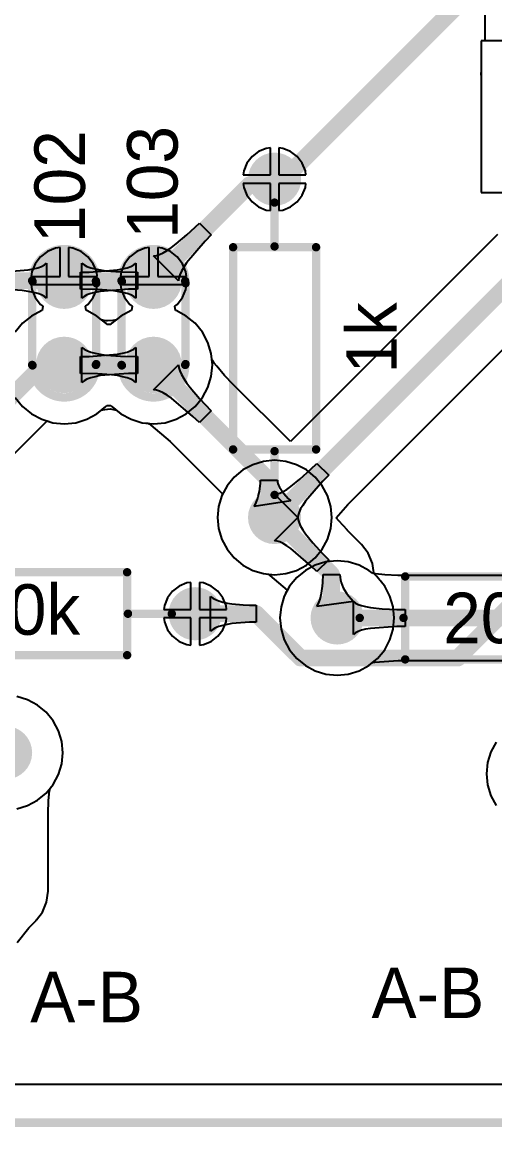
# Model space of a CAD drawing. Header units: millimetres. Extents: x 0 to 190, y 0 to 100.
# Drawn here: x 23.12 to 37.37, y -0.1 to 33.2 of the extents above; entities that cross this region are included whole.
import ezdxf

# ---------------------------------------------------------------- set-up
doc = ezdxf.new("R2010")
doc.units = ezdxf.units.MM
for name, color, linetype in [('BottomLayer', 5, 'Continuous'), ('BottomSolder', 6, 'Continuous'), ('KeepOutLayer', 6, 'Continuous'), ('MultiLayer', 9, 'Continuous'), ('PadHoleLayer', 156, 'Continuous'), ('TopLayer', 1, 'Continuous'), ('TopOverlay', 2, 'Continuous'), ('TopSolder', 216, 'Continuous')]:
    doc.layers.add(name, color=color, linetype=linetype)

msp = doc.modelspace()

# ---------------------------------------------------------------- hatches: boundary and pattern name
at = {"layer": 'BottomLayer'}
h = msp.add_hatch(color=5, dxfattribs=at)
edge = h.paths.add_edge_path()
edge.add_arc((30.734, 28.468), 0.7, 0, 360)
h = msp.add_hatch(color=5, dxfattribs=at)
edge = h.paths.add_edge_path()
edge.add_arc((24.394, 25.408), 0.75, 0, 360)
h = msp.add_hatch(color=5, dxfattribs=at)
edge = h.paths.add_edge_path()
edge.add_arc((27.086, 25.408), 0.75, 0, 360)
h = msp.add_hatch(color=5, dxfattribs=at)
edge = h.paths.add_edge_path()
edge.add_arc((24.394, 22.868), 0.75, 0, 360)
h = msp.add_hatch(color=5, dxfattribs=at)
edge = h.paths.add_edge_path()
edge.add_arc((27.086, 22.868), 0.75, 0, 360)
h = msp.add_hatch(color=5, dxfattribs=at)
edge = h.paths.add_edge_path()
edge.add_arc((30.734, 18.268), 0.7, 0, 360)
h = msp.add_hatch(color=5, dxfattribs=at)
edge = h.paths.add_edge_path()
edge.add_arc((28.341, 15.367), 0.7, 0, 360)
h = msp.add_hatch(color=5, dxfattribs=at)
edge = h.paths.add_edge_path()
edge.add_arc((32.619, 15.24), 0.7, 0, 360)
h = msp.add_hatch(color=5, dxfattribs=at)
edge = h.paths.add_edge_path()
edge.add_arc((22.626, 11.176), 0.7, 0, 360)
at = {"layer": 'BottomSolder'}
h = msp.add_hatch(color=6, dxfattribs=at)
edge = h.paths.add_edge_path()
edge.add_arc((30.734, 28.468), 0.802, 0, 360)
h = msp.add_hatch(color=6, dxfattribs=at)
edge = h.paths.add_edge_path()
edge.add_arc((24.394, 25.408), 0.852, 0, 360)
h = msp.add_hatch(color=6, dxfattribs=at)
edge = h.paths.add_edge_path()
edge.add_arc((27.086, 25.408), 0.852, 0, 360)
h = msp.add_hatch(color=6, dxfattribs=at)
edge = h.paths.add_edge_path()
edge.add_arc((24.394, 22.868), 0.852, 0, 360)
h = msp.add_hatch(color=6, dxfattribs=at)
edge = h.paths.add_edge_path()
edge.add_arc((27.086, 22.868), 0.852, 0, 360)
h = msp.add_hatch(color=6, dxfattribs=at)
edge = h.paths.add_edge_path()
edge.add_arc((30.734, 18.268), 0.802, 0, 360)
h = msp.add_hatch(color=6, dxfattribs=at)
edge = h.paths.add_edge_path()
edge.add_arc((28.341, 15.367), 0.802, 0, 360)
h = msp.add_hatch(color=6, dxfattribs=at)
edge = h.paths.add_edge_path()
edge.add_arc((32.619, 15.24), 0.802, 0, 360)
h = msp.add_hatch(color=6, dxfattribs=at)
edge = h.paths.add_edge_path()
edge.add_arc((22.626, 11.176), 0.802, 0, 360)
at = {"layer": 'MultiLayer'}
h = msp.add_hatch(color=9, dxfattribs=at)
edge = h.paths.add_edge_path()
edge.add_arc((30.734, 28.468), 0.7, 0, 360)
h = msp.add_hatch(color=9, dxfattribs=at)
edge = h.paths.add_edge_path()
edge.add_arc((24.394, 25.408), 0.75, 0, 360)
h = msp.add_hatch(color=9, dxfattribs=at)
edge = h.paths.add_edge_path()
edge.add_arc((27.086, 25.408), 0.75, 0, 360)
h = msp.add_hatch(color=9, dxfattribs=at)
edge = h.paths.add_edge_path()
edge.add_arc((24.394, 22.868), 0.75, 0, 360)
h = msp.add_hatch(color=9, dxfattribs=at)
edge = h.paths.add_edge_path()
edge.add_arc((27.086, 22.868), 0.75, 0, 360)
h = msp.add_hatch(color=9, dxfattribs=at)
edge = h.paths.add_edge_path()
edge.add_arc((30.734, 18.268), 0.7, 0, 360)
h = msp.add_hatch(color=9, dxfattribs=at)
edge = h.paths.add_edge_path()
edge.add_arc((28.341, 15.367), 0.7, 0, 360)
h = msp.add_hatch(color=9, dxfattribs=at)
edge = h.paths.add_edge_path()
edge.add_arc((32.619, 15.24), 0.7, 0, 360)
h = msp.add_hatch(color=9, dxfattribs=at)
edge = h.paths.add_edge_path()
edge.add_arc((22.626, 11.176), 0.7, 0, 360)
at = {"layer": 'PadHoleLayer'}
h = msp.add_hatch(color=156, dxfattribs=at)
edge = h.paths.add_edge_path()
edge.add_arc((30.734, 28.468), 0.3, 0, 360)
h = msp.add_hatch(color=156, dxfattribs=at)
edge = h.paths.add_edge_path()
edge.add_arc((24.394, 25.408), 0.35, 0, 360)
h = msp.add_hatch(color=156, dxfattribs=at)
edge = h.paths.add_edge_path()
edge.add_arc((27.086, 25.408), 0.35, 0, 360)
h = msp.add_hatch(color=156, dxfattribs=at)
edge = h.paths.add_edge_path()
edge.add_arc((24.394, 22.868), 0.35, 0, 360)
h = msp.add_hatch(color=156, dxfattribs=at)
edge = h.paths.add_edge_path()
edge.add_arc((27.086, 22.868), 0.35, 0, 360)
h = msp.add_hatch(color=156, dxfattribs=at)
edge = h.paths.add_edge_path()
edge.add_arc((30.734, 18.268), 0.3, 0, 360)
h = msp.add_hatch(color=156, dxfattribs=at)
edge = h.paths.add_edge_path()
edge.add_arc((28.341, 15.367), 0.3, 0, 360)
h = msp.add_hatch(color=156, dxfattribs=at)
edge = h.paths.add_edge_path()
edge.add_arc((32.619, 15.24), 0.3, 0, 360)
at = {"layer": 'TopLayer'}
h = msp.add_hatch(color=1, dxfattribs=at)
edge = h.paths.add_edge_path()
edge.add_arc((30.734, 28.468), 0.7, 0, 360)
h = msp.add_hatch(color=1, dxfattribs=at)
edge = h.paths.add_edge_path()
edge.add_arc((24.394, 25.408), 0.75, 0, 360)
h = msp.add_hatch(color=1, dxfattribs=at)
edge = h.paths.add_edge_path()
edge.add_arc((27.086, 25.408), 0.75, 0, 360)
h = msp.add_hatch(color=1, dxfattribs=at)
edge = h.paths.add_edge_path()
edge.add_arc((24.394, 22.868), 0.75, 0, 360)
h = msp.add_hatch(color=1, dxfattribs=at)
edge = h.paths.add_edge_path()
edge.add_arc((27.086, 22.868), 0.75, 0, 360)
h = msp.add_hatch(color=1, dxfattribs=at)
edge = h.paths.add_edge_path()
edge.add_arc((30.734, 18.268), 0.7, 0, 360)
h = msp.add_hatch(color=1, dxfattribs=at)
edge = h.paths.add_edge_path()
edge.add_arc((28.341, 15.367), 0.7, 0, 360)
h = msp.add_hatch(color=1, dxfattribs=at)
edge = h.paths.add_edge_path()
edge.add_arc((32.619, 15.24), 0.7, 0, 360)
h = msp.add_hatch(color=1, dxfattribs=at)
edge = h.paths.add_edge_path()
edge.add_arc((22.626, 11.176), 0.7, 0, 360)
at = {"layer": 'TopSolder'}
h = msp.add_hatch(color=216, dxfattribs=at)
edge = h.paths.add_edge_path()
edge.add_arc((30.734, 28.468), 0.802, 0, 360)
h = msp.add_hatch(color=216, dxfattribs=at)
edge = h.paths.add_edge_path()
edge.add_arc((24.394, 25.408), 0.852, 0, 360)
h = msp.add_hatch(color=216, dxfattribs=at)
edge = h.paths.add_edge_path()
edge.add_arc((27.086, 25.408), 0.852, 0, 360)
h = msp.add_hatch(color=216, dxfattribs=at)
edge = h.paths.add_edge_path()
edge.add_arc((24.394, 22.868), 0.852, 0, 360)
h = msp.add_hatch(color=216, dxfattribs=at)
edge = h.paths.add_edge_path()
edge.add_arc((27.086, 22.868), 0.852, 0, 360)
h = msp.add_hatch(color=216, dxfattribs=at)
edge = h.paths.add_edge_path()
edge.add_arc((30.734, 18.268), 0.802, 0, 360)
h = msp.add_hatch(color=216, dxfattribs=at)
edge = h.paths.add_edge_path()
edge.add_arc((28.341, 15.367), 0.802, 0, 360)
h = msp.add_hatch(color=216, dxfattribs=at)
edge = h.paths.add_edge_path()
edge.add_arc((32.619, 15.24), 0.802, 0, 360)
h = msp.add_hatch(color=216, dxfattribs=at)
edge = h.paths.add_edge_path()
edge.add_arc((22.626, 11.176), 0.802, 0, 360)

# ---------------------------------------------------------------- linework, layer by layer
at = {"layer": 'BottomLayer'}
for p, q in [((40.513, 32.639), (36.957, 32.639)), ((36.957, 32.639), (36.957, 28.067)), ((30.485, 29.397), (30.253, 29.301)), ((30.607, 29.414), (30.485, 29.397)), ((30.607, 28.595), (30.607, 29.414)), ((30.983, 29.397), (30.861, 29.414)), ((30.861, 29.414), (30.861, 28.595)), ((31.215, 29.301), (30.983, 29.397)), ((30.054, 29.148), (29.901, 28.949)), ((30.253, 29.301), (30.054, 29.148)), ((31.414, 29.148), (31.215, 29.301)), ((31.567, 28.949), (31.414, 29.148)), ((29.805, 28.717), (29.788, 28.595)), ((29.901, 28.949), (29.805, 28.717)), ((31.663, 28.717), (31.567, 28.949)), ((31.68, 28.595), (31.663, 28.717)), ((29.788, 28.595), (30.607, 28.595)), ((30.607, 28.341), (29.788, 28.341)), ((29.788, 28.341), (29.805, 28.219)), ((30.607, 27.522), (30.607, 28.341)), ((30.861, 28.595), (31.68, 28.595)), ((31.68, 28.341), (30.861, 28.341)), ((30.861, 28.341), (30.861, 27.522)), ((31.663, 28.219), (31.68, 28.341)), ((29.805, 28.219), (29.901, 27.987)), ((29.901, 27.987), (30.054, 27.788)), ((31.414, 27.788), (31.567, 27.987)), ((31.567, 27.987), (31.663, 28.219)), ((36.957, 28.067), (37.454, 28.067)), ((30.054, 27.788), (30.253, 27.635)), ((31.215, 27.635), (31.414, 27.788)), ((30.253, 27.635), (30.485, 27.539)), ((30.485, 27.539), (30.607, 27.522)), ((30.861, 27.522), (30.983, 27.539)), ((30.983, 27.539), (31.215, 27.635)), ((28.094, 26.791), (28.466, 27.147)), ((28.466, 27.147), (28.825, 26.788)), ((27.77, 26.514), (28.094, 26.791)), ((28.825, 26.788), (28.637, 26.596)), ((37.454, 26.8), (31.21, 20.555)), ((24.132, 26.386), (23.887, 26.285)), ((24.267, 26.404), (24.132, 26.386)), ((24.267, 25.535), (24.267, 26.404)), ((24.656, 26.386), (24.521, 26.404)), ((24.521, 26.404), (24.521, 25.535)), ((24.9, 26.285), (24.656, 26.386)), ((26.824, 26.386), (26.58, 26.285)), ((26.959, 26.404), (26.824, 26.386)), ((26.959, 25.535), (26.959, 26.404)), ((27.348, 26.386), (27.213, 26.404)), ((27.213, 26.404), (27.213, 25.535)), ((27.592, 26.285), (27.348, 26.386)), ((27.374, 26.247), (27.494, 26.316)), ((27.494, 26.316), (27.626, 26.405)), ((27.626, 26.405), (27.77, 26.514)), ((28.637, 26.596), (28.083, 25.948)), ((23.678, 26.124), (23.517, 25.914)), ((23.887, 26.285), (23.678, 26.124)), ((25.11, 26.124), (24.9, 26.285)), ((25.271, 25.914), (25.11, 26.124)), ((26.37, 26.124), (26.209, 25.914)), ((26.58, 26.285), (26.37, 26.124)), ((27.086, 26.158), (27.17, 26.168)), ((27.836, 25.407), (27.086, 26.158)), ((27.17, 26.168), (27.266, 26.197)), ((27.266, 26.197), (27.374, 26.247)), ((27.802, 26.124), (27.592, 26.285)), ((27.963, 25.914), (27.802, 26.124)), ((23.415, 25.67), (23.398, 25.535)), ((23.517, 25.914), (23.415, 25.67)), ((24.88, 25.662), (25.149, 25.665)), ((24.88, 25.154), (24.88, 25.662)), ((24.924, 24.877), (24.924, 25.938)), ((24.924, 25.938), (24.99, 25.886)), ((24.99, 25.886), (25.079, 25.839)), ((25.079, 25.839), (25.191, 25.797)), ((25.149, 25.665), (25.999, 25.731)), ((25.191, 25.797), (25.325, 25.761)), ((25.372, 25.67), (25.271, 25.914)), ((25.325, 25.761), (25.481, 25.731)), ((25.39, 25.535), (25.372, 25.67)), ((25.481, 25.731), (25.66, 25.706)), ((25.66, 25.706), (26.085, 25.673)), ((25.999, 25.731), (26.155, 25.761)), ((26.085, 25.673), (26.599, 25.662)), ((26.108, 25.67), (26.09, 25.535)), ((26.209, 25.914), (26.108, 25.67)), ((26.155, 25.761), (26.289, 25.797)), ((26.289, 25.797), (26.4, 25.839)), ((26.4, 25.839), (26.489, 25.886)), ((26.489, 25.886), (26.556, 25.938)), ((26.556, 25.938), (26.556, 24.877)), ((26.599, 25.662), (26.599, 25.154)), ((27.925, 25.696), (27.876, 25.588)), ((27.994, 25.816), (27.925, 25.696)), ((28.064, 25.67), (27.963, 25.914)), ((28.083, 25.948), (27.994, 25.816)), ((28.082, 25.535), (28.064, 25.67)), ((23.398, 25.535), (24.267, 25.535)), ((24.521, 25.535), (25.39, 25.535)), ((26.09, 25.535), (26.959, 25.535)), ((27.213, 25.535), (28.082, 25.535)), ((27.846, 25.492), (27.836, 25.407)), ((27.876, 25.588), (27.846, 25.492)), ((24.394, 25.281), (23.398, 25.281)), ((23.398, 25.281), (23.415, 25.146)), ((23.415, 25.146), (23.517, 24.901)), ((25.39, 25.281), (24.394, 25.281)), ((25.395, 25.143), (24.88, 25.154)), ((25.191, 25.018), (25.079, 24.977)), ((25.325, 25.054), (25.191, 25.018)), ((25.271, 24.901), (25.372, 25.146)), ((25.481, 25.085), (25.325, 25.054)), ((25.372, 25.146), (25.39, 25.281)), ((25.82, 25.11), (25.395, 25.143)), ((26.331, 25.151), (25.481, 25.085)), ((25.999, 25.085), (25.82, 25.11)), ((26.155, 25.054), (25.999, 25.085)), ((27.086, 25.281), (26.09, 25.281)), ((26.09, 25.281), (26.108, 25.146)), ((26.108, 25.146), (26.209, 24.901)), ((26.289, 25.018), (26.155, 25.054)), ((26.4, 24.977), (26.289, 25.018)), ((26.599, 25.154), (26.331, 25.151)), ((28.082, 25.281), (27.086, 25.281)), ((27.963, 24.901), (28.064, 25.146)), ((28.064, 25.146), (28.082, 25.281)), ((32.941, 18.663), (39.543, 25.266)), ((23.517, 24.901), (23.678, 24.692)), ((23.678, 24.692), (23.75, 24.636)), ((24.99, 24.93), (24.924, 24.877)), ((25.079, 24.977), (24.99, 24.93)), ((25.037, 24.636), (25.11, 24.692)), ((25.11, 24.692), (25.271, 24.901)), ((26.209, 24.901), (26.37, 24.692)), ((26.37, 24.692), (26.442, 24.636)), ((26.489, 24.93), (26.4, 24.977)), ((26.556, 24.877), (26.489, 24.93)), ((27.73, 24.636), (27.802, 24.692)), ((27.802, 24.692), (27.963, 24.901)), ((23.408, 24.343), (23.139, 24.123)), ((23.715, 24.507), (23.408, 24.343)), ((23.727, 24.511), (23.715, 24.507)), ((23.75, 24.636), (23.727, 24.511)), ((25.06, 24.511), (25.037, 24.636)), ((25.073, 24.507), (25.06, 24.511)), ((25.379, 24.343), (25.073, 24.507)), ((25.516, 24.231), (25.379, 24.343)), ((26.1, 24.343), (25.963, 24.231)), ((26.407, 24.507), (26.1, 24.343)), ((26.42, 24.511), (26.407, 24.507)), ((26.442, 24.636), (26.42, 24.511)), ((27.752, 24.511), (27.73, 24.636)), ((27.765, 24.507), (27.752, 24.511)), ((28.072, 24.343), (27.765, 24.507)), ((28.341, 24.123), (28.072, 24.343)), ((23.139, 24.123), (22.918, 23.854)), ((25.556, 24.22), (25.516, 24.231)), ((25.65, 24.202), (25.556, 24.22)), ((25.698, 24.195), (25.65, 24.202)), ((25.86, 24.208), (25.698, 24.195)), ((25.924, 24.22), (25.86, 24.208)), ((25.963, 24.231), (25.924, 24.22)), ((28.561, 23.854), (28.341, 24.123)), ((28.725, 23.547), (28.561, 23.854)), ((24.924, 22.337), (24.924, 23.398)), ((24.924, 23.398), (24.99, 23.346)), ((24.99, 23.346), (25.079, 23.299)), ((26.4, 23.299), (26.489, 23.346)), ((26.489, 23.346), (26.556, 23.398)), ((26.556, 23.398), (26.556, 22.337)), ((28.826, 23.214), (28.725, 23.547)), ((24.88, 23.122), (25.149, 23.125)), ((24.88, 22.614), (24.88, 23.122)), ((25.079, 23.299), (25.191, 23.257)), ((25.149, 23.125), (25.999, 23.191)), ((25.191, 23.257), (25.325, 23.221)), ((25.325, 23.221), (25.481, 23.191)), ((25.481, 23.191), (25.66, 23.166)), ((25.66, 23.166), (26.085, 23.133)), ((25.999, 23.191), (26.155, 23.221)), ((26.085, 23.133), (26.599, 23.122)), ((26.155, 23.221), (26.289, 23.257)), ((26.289, 23.257), (26.4, 23.299)), ((26.599, 23.122), (26.599, 22.614)), ((28.844, 23.038), (28.826, 23.214)), ((28.864, 23.002), (28.844, 23.038)), ((28.918, 22.923), (28.864, 23.002)), ((27.086, 22.118), (27.836, 22.868)), ((27.836, 22.868), (27.846, 22.784)), ((27.846, 22.784), (27.876, 22.688)), ((27.876, 22.688), (27.925, 22.58)), ((28.991, 22.826), (28.918, 22.923)), ((29.229, 22.547), (28.991, 22.826)), ((25.395, 22.603), (24.88, 22.614)), ((24.99, 22.39), (24.924, 22.337)), ((25.079, 22.437), (24.99, 22.39)), ((25.191, 22.478), (25.079, 22.437)), ((25.325, 22.514), (25.191, 22.478)), ((25.481, 22.545), (25.325, 22.514)), ((25.82, 22.57), (25.395, 22.603)), ((26.331, 22.611), (25.481, 22.545)), ((25.999, 22.545), (25.82, 22.57)), ((26.155, 22.514), (25.999, 22.545)), ((26.289, 22.478), (26.155, 22.514)), ((26.4, 22.437), (26.289, 22.478)), ((26.599, 22.614), (26.331, 22.611)), ((26.489, 22.39), (26.4, 22.437)), ((26.556, 22.337), (26.489, 22.39)), ((27.925, 22.58), (27.994, 22.459)), ((27.994, 22.459), (28.083, 22.327)), ((28.083, 22.327), (28.192, 22.183)), ((29.487, 22.278), (29.229, 22.547)), ((27.17, 22.108), (27.086, 22.118)), ((27.266, 22.078), (27.17, 22.108)), ((27.374, 22.029), (27.266, 22.078)), ((27.494, 21.959), (27.374, 22.029)), ((28.192, 22.183), (28.469, 21.859)), ((31.21, 20.555), (29.487, 22.278)), ((27.626, 21.87), (27.494, 21.959)), ((28.274, 21.316), (27.626, 21.87)), ((28.469, 21.859), (28.825, 21.488)), ((25.073, 21.228), (25.379, 21.392)), ((25.379, 21.392), (25.516, 21.505)), ((25.516, 21.505), (25.556, 21.515)), ((25.556, 21.515), (25.619, 21.528)), ((25.619, 21.528), (25.781, 21.54)), ((25.781, 21.54), (25.83, 21.533)), ((25.83, 21.533), (25.924, 21.515)), ((25.924, 21.515), (25.963, 21.505)), ((25.963, 21.505), (26.1, 21.392)), ((26.1, 21.392), (26.407, 21.228)), ((28.825, 21.488), (28.466, 21.129)), ((22.615, 19.914), (23.879, 21.178)), ((23.879, 21.178), (24.047, 21.127)), ((24.047, 21.127), (24.394, 21.093)), ((24.394, 21.093), (24.74, 21.127)), ((24.74, 21.127), (25.073, 21.228)), ((26.407, 21.228), (26.74, 21.127)), ((26.74, 21.127), (26.916, 21.11)), ((26.916, 21.11), (26.951, 21.09)), ((26.951, 21.09), (27.005, 21.053)), ((27.005, 21.053), (27.582, 20.56)), ((28.466, 21.129), (28.274, 21.316)), ((27.582, 20.56), (27.593, 20.549)), ((27.593, 20.549), (29.165, 18.977)), ((31.5, 19.424), (31.825, 19.722)), ((31.825, 19.722), (32.006, 19.899)), ((32.006, 19.899), (32.365, 19.54)), ((30.307, 19.304), (30.309, 19.39)), ((30.309, 19.39), (30.817, 19.39)), ((30.817, 19.39), (30.821, 19.344)), ((30.821, 19.344), (30.834, 19.294)), ((31.222, 19.201), (31.5, 19.424)), ((32.188, 19.359), (31.667, 18.756)), ((32.365, 19.54), (32.188, 19.359)), ((30.24, 18.897), (30.279, 19.056)), ((30.279, 19.056), (30.292, 19.137)), ((30.292, 19.137), (30.307, 19.304)), ((30.808, 18.977), (30.894, 19.005)), ((30.834, 19.294), (30.854, 19.241)), ((30.854, 19.241), (30.882, 19.184)), ((30.882, 19.184), (30.919, 19.123)), ((30.894, 19.005), (30.991, 19.052)), ((30.919, 19.123), (30.964, 19.059)), ((30.964, 19.059), (31.017, 18.991)), ((30.991, 19.052), (31.101, 19.117)), ((31.017, 18.991), (31.147, 18.846)), ((31.101, 19.117), (31.222, 19.201)), ((29.141, 18.928), (29.043, 18.604)), ((29.161, 18.966), (29.141, 18.928)), ((29.163, 18.972), (29.161, 18.966)), ((29.165, 18.977), (29.163, 18.972)), ((31.224, 18.768), (30.117, 18.599)), ((30.117, 18.599), (30.154, 18.671)), ((30.154, 18.671), (30.215, 18.821)), ((30.215, 18.821), (30.24, 18.897)), ((30.734, 18.968), (30.808, 18.977)), ((31.434, 18.268), (30.734, 18.968)), ((31.147, 18.846), (31.224, 18.768)), ((31.667, 18.756), (31.583, 18.635)), ((32.594, 18.262), (32.941, 18.663)), ((29.043, 18.604), (29.01, 18.268)), ((31.443, 18.342), (31.434, 18.268)), ((31.471, 18.428), (31.443, 18.342)), ((31.518, 18.525), (31.471, 18.428)), ((31.583, 18.635), (31.518, 18.525)), ((29.01, 18.268), (29.043, 17.932)), ((30.734, 17.568), (31.434, 18.268)), ((31.434, 18.268), (31.443, 18.194)), ((31.443, 18.194), (31.471, 18.108)), ((31.471, 18.108), (31.518, 18.011)), ((31.518, 18.011), (31.583, 17.901)), ((32.668, 18.169), (32.594, 18.262)), ((32.932, 17.882), (32.668, 18.169)), ((29.043, 17.932), (29.141, 17.608)), ((31.583, 17.901), (31.667, 17.78)), ((31.667, 17.78), (31.89, 17.502)), ((32.932, 17.881), (32.932, 17.882)), ((33.354, 17.459), (32.932, 17.881)), ((29.141, 17.608), (29.3, 17.31)), ((30.808, 17.559), (30.734, 17.568)), ((30.894, 17.531), (30.808, 17.559)), ((30.991, 17.484), (30.894, 17.531)), ((31.101, 17.419), (30.991, 17.484)), ((31.222, 17.335), (31.101, 17.419)), ((31.825, 16.814), (31.222, 17.335)), ((31.89, 17.502), (32.188, 17.177)), ((33.558, 17.194), (33.354, 17.459)), ((29.3, 17.31), (29.515, 17.049)), ((29.515, 17.049), (29.776, 16.834)), ((32.365, 16.996), (32.006, 16.637)), ((32.188, 17.177), (32.365, 16.996)), ((33.686, 16.885), (33.558, 17.194)), ((29.776, 16.834), (30.074, 16.675)), ((30.074, 16.675), (30.398, 16.577)), ((32.006, 16.637), (31.825, 16.814)), ((33.714, 16.671), (33.686, 16.885)), ((33.726, 16.606), (33.714, 16.671)), ((30.398, 16.577), (30.535, 16.563)), ((30.535, 16.563), (30.547, 16.556)), ((30.547, 16.556), (30.594, 16.524)), ((30.594, 16.524), (31.111, 16.077)), ((32.187, 16.308), (32.194, 16.554)), ((32.194, 16.554), (32.702, 16.554)), ((32.702, 16.554), (32.706, 16.473)), ((32.706, 16.473), (32.719, 16.392)), ((32.719, 16.392), (32.74, 16.311)), ((33.726, 16.602), (33.726, 16.606)), ((33.73, 16.594), (33.726, 16.602)), ((33.746, 16.57), (33.73, 16.594)), ((33.77, 16.537), (33.746, 16.57)), ((33.804, 16.498), (33.77, 16.537)), ((33.864, 16.433), (33.804, 16.498)), ((33.895, 16.391), (33.864, 16.433)), ((33.931, 16.354), (33.895, 16.391)), ((33.947, 16.327), (33.931, 16.354)), ((34.053, 16.198), (33.947, 16.327)), ((27.661, 16.047), (27.508, 15.848)), ((27.86, 16.2), (27.661, 16.047)), ((28.092, 16.296), (27.86, 16.2)), ((28.214, 16.313), (28.092, 16.296)), ((28.214, 15.494), (28.214, 16.313)), ((28.59, 16.296), (28.468, 16.313)), ((28.468, 16.313), (28.468, 15.494)), ((28.822, 16.2), (28.59, 16.296)), ((29.021, 16.047), (28.822, 16.2)), ((29.174, 15.848), (29.021, 16.047)), ((31.087, 16.019), (31.066, 15.982)), ((31.102, 16.059), (31.087, 16.019)), ((31.111, 16.077), (31.102, 16.059)), ((32.129, 15.896), (32.149, 15.989)), ((32.149, 15.989), (32.178, 16.195)), ((32.178, 16.195), (32.187, 16.308)), ((32.74, 16.311), (32.769, 16.229)), ((32.769, 16.229), (32.806, 16.147)), ((32.806, 16.147), (32.852, 16.065)), ((32.852, 16.065), (32.906, 15.982)), ((34.212, 15.9), (34.053, 16.198)), ((27.508, 15.848), (27.412, 15.616)), ((28.806, 14.843), (28.806, 15.891)), ((28.806, 15.891), (28.874, 15.839)), ((28.874, 15.839), (28.958, 15.794)), ((28.958, 15.794), (29.057, 15.753)), ((29.057, 15.753), (29.172, 15.718)), ((29.172, 15.718), (29.302, 15.688)), ((29.27, 15.616), (29.174, 15.848)), ((29.302, 15.688), (29.447, 15.664)), ((29.447, 15.664), (29.785, 15.632)), ((31.026, 15.9), (30.928, 15.576)), ((31.061, 15.966), (31.026, 15.9)), ((31.066, 15.982), (31.061, 15.966)), ((33.117, 15.732), (32.012, 15.588)), ((32.046, 15.655), (32.077, 15.729)), ((32.077, 15.729), (32.105, 15.809)), ((32.105, 15.809), (32.129, 15.896)), ((32.906, 15.982), (32.968, 15.899)), ((32.968, 15.899), (33.038, 15.816)), ((33.038, 15.816), (33.117, 15.732)), ((34.31, 15.576), (34.212, 15.9)), ((27.412, 15.616), (27.395, 15.494)), ((27.395, 15.494), (28.214, 15.494)), ((28.468, 15.494), (29.287, 15.494)), ((29.287, 15.494), (29.27, 15.616)), ((29.785, 15.632), (29.976, 15.624)), ((29.976, 15.624), (30.183, 15.621)), ((30.183, 15.621), (30.183, 15.113)), ((30.928, 15.576), (30.895, 15.24)), ((32.012, 15.588), (32.046, 15.655)), ((34.343, 15.24), (34.31, 15.576)), ((28.214, 15.24), (27.395, 15.24)), ((27.395, 15.24), (27.412, 15.118)), ((27.412, 15.118), (27.508, 14.886)), ((28.214, 14.421), (28.214, 15.24)), ((29.287, 15.24), (28.468, 15.24)), ((28.468, 15.24), (28.468, 14.421)), ((29.172, 15.016), (29.057, 14.981)), ((29.302, 15.046), (29.172, 15.016)), ((29.174, 14.886), (29.27, 15.118)), ((29.27, 15.118), (29.287, 15.24)), ((29.447, 15.07), (29.302, 15.046)), ((29.976, 15.11), (29.447, 15.07)), ((30.183, 15.113), (29.976, 15.11)), ((30.895, 15.24), (30.928, 14.904)), ((34.31, 14.904), (34.343, 15.24)), ((27.508, 14.886), (27.661, 14.687)), ((27.661, 14.687), (27.86, 14.534)), ((28.874, 14.895), (28.806, 14.843)), ((28.822, 14.534), (29.021, 14.687)), ((28.958, 14.94), (28.874, 14.895)), ((29.057, 14.981), (28.958, 14.94)), ((29.021, 14.687), (29.174, 14.886)), ((30.928, 14.904), (31.026, 14.58)), ((34.212, 14.58), (34.31, 14.904)), ((27.86, 14.534), (28.092, 14.438)), ((28.092, 14.438), (28.214, 14.421)), ((28.468, 14.421), (28.59, 14.438)), ((28.59, 14.438), (28.822, 14.534)), ((31.026, 14.58), (31.185, 14.282)), ((34.053, 14.282), (34.212, 14.58)), ((31.185, 14.282), (31.4, 14.021)), ((31.4, 14.021), (31.661, 13.806)), ((33.577, 13.806), (33.838, 14.021)), ((33.838, 14.021), (34.053, 14.282)), ((31.661, 13.806), (31.959, 13.647)), ((33.279, 13.647), (33.577, 13.806)), ((31.959, 13.647), (32.283, 13.549)), ((32.283, 13.549), (32.619, 13.516)), ((32.619, 13.516), (32.955, 13.549)), ((32.955, 13.549), (33.279, 13.647)), ((23.286, 12.769), (22.962, 12.867)), ((23.584, 12.61), (23.286, 12.769)), ((23.845, 12.395), (23.584, 12.61)), ((24.06, 12.134), (23.845, 12.395)), ((24.219, 11.836), (24.06, 12.134)), ((24.317, 11.512), (24.219, 11.836)), ((24.35, 11.176), (24.317, 11.512)), ((37.408, 11.499), (37.249, 11.201)), ((24.317, 10.84), (24.35, 11.176)), ((37.249, 11.201), (37.151, 10.877)), ((24.219, 10.516), (24.317, 10.84)), ((37.151, 10.877), (37.118, 10.541)), ((24.06, 10.218), (24.219, 10.516)), ((37.118, 10.541), (37.151, 10.205)), ((23.924, 9.739), (23.955, 10.023)), ((23.955, 10.023), (23.969, 10.098)), ((23.969, 10.098), (23.972, 10.111)), ((23.972, 10.111), (24.06, 10.218)), ((37.151, 10.205), (37.249, 9.881)), ((23.907, 9.349), (23.924, 9.739)), ((37.249, 9.881), (37.408, 9.583)), ((23.907, 9.348), (23.907, 9.349)), ((23.907, 7.005), (23.907, 9.348)), ((23.863, 6.673), (23.907, 7.005)), ((23.735, 6.365), (23.863, 6.673)), ((23.562, 6.139), (23.735, 6.365)), ((23.332, 5.893), (23.472, 6.04)), ((23.472, 6.04), (23.532, 6.099)), ((23.532, 6.099), (23.543, 6.113)), ((23.543, 6.113), (23.547, 6.117)), ((23.547, 6.117), (23.562, 6.139)), ((22.973, 5.456), (23.332, 5.893)), ((113.411, 1.175), (1.153, 1.175))]:
    msp.add_line(p, q, dxfattribs=at)
at = {"layer": 'BottomLayer', "const_width": 0.508}
for points in [[(31.397, 28.857), (40.005, 37.465)], [(30.975, 28.468), (31.364, 28.857)], [(31.364, 28.857), (31.397, 28.857)], [(30.563, 28.297), (30.734, 28.468)], [(30.734, 28.468), (30.975, 28.468)], [(27.086, 25.408), (29.976, 28.297)], [(29.976, 28.297), (30.563, 28.297)], [(30.734, 18.268), (38.735, 26.269)], [(24.394, 25.408), (27.086, 25.408)], [(24.204, 22.678), (24.394, 22.868)], [(24.394, 22.868), (27.086, 22.868)], [(27.086, 22.868), (30.563, 19.39)], [(20.828, 19.939), (23.567, 22.678)], [(23.567, 22.678), (24.204, 22.678)], [(30.563, 18.439), (30.563, 19.39)], [(36.257, 14.032), (41.021, 18.796)], [(30.563, 18.439), (30.734, 18.268)], [(30.734, 18.268), (32.448, 16.554)], [(32.448, 15.411), (32.448, 16.554)], [(32.448, 15.411), (32.619, 15.24)], [(28.341, 15.367), (30.183, 15.367)], [(30.183, 15.367), (31.518, 14.032)], [(31.518, 14.032), (36.257, 14.032)]]:
    msp.add_lwpolyline(points, dxfattribs=at)
at = {"layer": 'BottomLayer', "const_width": 0.254}
for points in [[(31.237, 28.857, 1), (31.491, 28.857, 1)], [(31.237, 28.857, 1), (31.491, 28.857, 1)], [(31.27, 28.857, 1), (31.524, 28.857, 1)], [(31.27, 28.857, 1), (31.524, 28.857, 1)], [(30.607, 28.468, 1), (30.861, 28.468, 1)], [(30.607, 28.468, 1), (30.861, 28.468, 1)], [(30.848, 28.468, 1), (31.102, 28.468, 1)], [(30.848, 28.468, 1), (31.102, 28.468, 1)], [(29.849, 28.297, 1), (30.103, 28.297, 1)], [(29.849, 28.297, 1), (30.103, 28.297, 1)], [(30.436, 28.297, 1), (30.69, 28.297, 1)], [(30.436, 28.297, 1), (30.69, 28.297, 1)], [(24.267, 25.408, 1), (24.521, 25.408, 1)], [(26.959, 25.408, 1), (27.213, 25.408, 1)], [(26.959, 25.408, 1), (27.213, 25.408, 1)], [(24.267, 22.868, 1), (24.521, 22.868, 1)], [(24.267, 22.868, 1), (24.521, 22.868, 1)], [(26.959, 22.868, 1), (27.213, 22.868, 1)], [(26.959, 22.868, 1), (27.213, 22.868, 1)], [(23.44, 22.678, 1), (23.694, 22.678, 1)], [(23.44, 22.678, 1), (23.694, 22.678, 1)], [(24.077, 22.678, 1), (24.331, 22.678, 1)], [(24.077, 22.678, 1), (24.331, 22.678, 1)], [(30.436, 19.39, 1), (30.69, 19.39, 1)], [(30.436, 19.39, 1), (30.69, 19.39, 1)], [(30.436, 18.439, 1), (30.69, 18.439, 1)], [(30.436, 18.439, 1), (30.69, 18.439, 1)], [(30.607, 18.268, 1), (30.861, 18.268, 1)], [(30.607, 18.268, 1), (30.861, 18.268, 1)], [(30.607, 18.268, 1), (30.861, 18.268, 1)], [(32.321, 16.554, 1), (32.575, 16.554, 1)], [(32.321, 16.554, 1), (32.575, 16.554, 1)], [(32.321, 15.411, 1), (32.575, 15.411, 1)], [(32.321, 15.411, 1), (32.575, 15.411, 1)], [(28.214, 15.367, 1), (28.468, 15.367, 1)], [(30.056, 15.367, 1), (30.31, 15.367, 1)], [(30.056, 15.367, 1), (30.31, 15.367, 1)], [(32.492, 15.24, 1), (32.746, 15.24, 1)], [(31.391, 14.032, 1), (31.645, 14.032, 1)], [(31.391, 14.032, 1), (31.645, 14.032, 1)], [(36.13, 14.032, 1), (36.384, 14.032, 1)], [(36.13, 14.032, 1), (36.384, 14.032, 1)]]:
    msp.add_lwpolyline(points, format="xyb", close=True, dxfattribs=at)
at = {"layer": 'KeepOutLayer', "const_width": 0.254}
msp.add_lwpolyline([(0.022, 0.022), (190.119, 0.022)], dxfattribs=at)
at = {"layer": 'TopLayer'}
for p, q in [((37.073, 36.355), (37.073, 32.639)), ((37.073, 32.639), (36.957, 32.639)), ((36.957, 32.639), (36.957, 31.695)), ((36.954, 31.647), (36.951, 31.623)), ((36.957, 31.695), (36.953, 31.671)), ((36.953, 31.671), (36.954, 31.647)), ((36.951, 31.623), (36.957, 31.579)), ((36.957, 31.579), (36.957, 28.067)), ((30.485, 29.397), (30.253, 29.301)), ((30.607, 29.414), (30.485, 29.397)), ((30.607, 28.595), (30.607, 29.414)), ((30.983, 29.397), (30.861, 29.414)), ((30.861, 29.414), (30.861, 28.595)), ((31.215, 29.301), (30.983, 29.397)), ((30.054, 29.148), (29.901, 28.949)), ((30.253, 29.301), (30.054, 29.148)), ((31.414, 29.148), (31.215, 29.301)), ((31.567, 28.949), (31.414, 29.148)), ((29.805, 28.717), (29.788, 28.595)), ((29.901, 28.949), (29.805, 28.717)), ((31.663, 28.717), (31.567, 28.949)), ((31.68, 28.595), (31.663, 28.717)), ((29.788, 28.595), (30.607, 28.595)), ((30.607, 28.341), (29.788, 28.341)), ((29.788, 28.341), (29.805, 28.219)), ((30.607, 27.522), (30.607, 28.341)), ((30.861, 28.595), (31.68, 28.595)), ((31.68, 28.341), (30.861, 28.341)), ((30.861, 28.341), (30.861, 27.522)), ((31.663, 28.219), (31.68, 28.341)), ((29.805, 28.219), (29.901, 27.987)), ((29.901, 27.987), (30.054, 27.788)), ((31.414, 27.788), (31.567, 27.987)), ((31.567, 27.987), (31.663, 28.219)), ((36.957, 28.067), (39.357, 28.067)), ((30.054, 27.788), (30.253, 27.635)), ((31.215, 27.635), (31.414, 27.788)), ((30.253, 27.635), (30.485, 27.539)), ((30.485, 27.539), (30.607, 27.522)), ((30.861, 27.522), (30.983, 27.539)), ((30.983, 27.539), (31.215, 27.635)), ((24.132, 26.386), (23.887, 26.285)), ((24.267, 26.404), (24.132, 26.386)), ((24.267, 25.535), (24.267, 26.404)), ((24.656, 26.386), (24.521, 26.404)), ((24.521, 26.404), (24.521, 25.535)), ((24.9, 26.285), (24.656, 26.386)), ((26.824, 26.386), (26.58, 26.285)), ((26.959, 26.404), (26.824, 26.386)), ((26.959, 25.535), (26.959, 26.404)), ((27.348, 26.386), (27.213, 26.404)), ((27.213, 26.404), (27.213, 25.535)), ((27.592, 26.285), (27.348, 26.386)), ((23.678, 26.124), (23.517, 25.914)), ((23.887, 26.285), (23.678, 26.124)), ((25.11, 26.124), (24.9, 26.285)), ((25.271, 25.914), (25.11, 26.124)), ((26.37, 26.124), (26.209, 25.914)), ((26.58, 26.285), (26.37, 26.124)), ((27.802, 26.124), (27.592, 26.285)), ((27.963, 25.914), (27.802, 26.124)), ((22.456, 25.665), (23.306, 25.731)), ((23.306, 25.731), (23.463, 25.761)), ((23.415, 25.67), (23.398, 25.535)), ((23.517, 25.914), (23.415, 25.67)), ((23.463, 25.761), (23.596, 25.797)), ((23.596, 25.797), (23.708, 25.839)), ((23.708, 25.839), (23.797, 25.886)), ((23.797, 25.886), (23.864, 25.938)), ((23.864, 25.938), (23.864, 24.877)), ((25.372, 25.67), (25.271, 25.914)), ((25.39, 25.535), (25.372, 25.67)), ((26.108, 25.67), (26.09, 25.535)), ((26.209, 25.914), (26.108, 25.67)), ((28.064, 25.67), (27.963, 25.914)), ((28.082, 25.535), (28.064, 25.67)), ((23.398, 25.535), (24.267, 25.535)), ((24.521, 25.535), (25.39, 25.535)), ((26.09, 25.535), (26.959, 25.535)), ((27.213, 25.535), (28.082, 25.535)), ((23.127, 25.11), (22.703, 25.143)), ((23.306, 25.085), (23.127, 25.11)), ((23.463, 25.054), (23.306, 25.085)), ((24.394, 25.281), (23.398, 25.281)), ((23.398, 25.281), (23.415, 25.146)), ((23.415, 25.146), (23.517, 24.901)), ((23.596, 25.018), (23.463, 25.054)), ((23.708, 24.977), (23.596, 25.018)), ((25.39, 25.281), (24.394, 25.281)), ((25.271, 24.901), (25.372, 25.146)), ((25.372, 25.146), (25.39, 25.281)), ((27.086, 25.281), (26.09, 25.281)), ((26.09, 25.281), (26.108, 25.146)), ((26.108, 25.146), (26.209, 24.901)), ((28.082, 25.281), (27.086, 25.281)), ((27.963, 24.901), (28.064, 25.146)), ((28.064, 25.146), (28.082, 25.281)), ((23.517, 24.901), (23.678, 24.692)), ((23.678, 24.692), (23.75, 24.636)), ((23.797, 24.93), (23.708, 24.977)), ((23.864, 24.877), (23.797, 24.93)), ((25.037, 24.636), (25.11, 24.692)), ((25.11, 24.692), (25.271, 24.901)), ((26.209, 24.901), (26.37, 24.692)), ((26.37, 24.692), (26.442, 24.636)), ((27.73, 24.636), (27.802, 24.692)), ((27.802, 24.692), (27.963, 24.901)), ((23.408, 24.343), (23.139, 24.123)), ((23.715, 24.507), (23.408, 24.343)), ((23.727, 24.511), (23.715, 24.507)), ((23.75, 24.636), (23.727, 24.511)), ((25.06, 24.511), (25.037, 24.636)), ((25.073, 24.507), (25.06, 24.511)), ((25.379, 24.343), (25.073, 24.507)), ((25.648, 24.123), (25.379, 24.343)), ((26.1, 24.343), (25.831, 24.123)), ((26.407, 24.507), (26.1, 24.343)), ((26.42, 24.511), (26.407, 24.507)), ((26.442, 24.636), (26.42, 24.511)), ((27.752, 24.511), (27.73, 24.636)), ((27.765, 24.507), (27.752, 24.511)), ((28.072, 24.343), (27.765, 24.507)), ((28.341, 24.123), (28.072, 24.343)), ((23.139, 24.123), (22.918, 23.854)), ((25.676, 24.089), (25.648, 24.123)), ((25.803, 24.089), (25.676, 24.089)), ((25.831, 24.123), (25.803, 24.089)), ((28.561, 23.854), (28.341, 24.123)), ((28.725, 23.547), (28.561, 23.854)), ((28.826, 23.214), (28.725, 23.547)), ((28.861, 22.868), (28.826, 23.214)), ((28.826, 22.522), (28.861, 22.868)), ((28.725, 22.189), (28.826, 22.522)), ((28.561, 21.882), (28.725, 22.189)), ((22.918, 21.882), (23.139, 21.613)), ((28.341, 21.613), (28.561, 21.882)), ((23.139, 21.613), (23.408, 21.392)), ((23.408, 21.392), (23.715, 21.228)), ((25.073, 21.228), (25.379, 21.392)), ((25.379, 21.392), (25.648, 21.613)), ((25.648, 21.613), (25.676, 21.647)), ((25.676, 21.647), (25.803, 21.647)), ((25.803, 21.647), (25.831, 21.613)), ((25.831, 21.613), (26.1, 21.392)), ((26.1, 21.392), (26.407, 21.228)), ((27.765, 21.228), (28.072, 21.392)), ((28.072, 21.392), (28.341, 21.613)), ((23.715, 21.228), (24.047, 21.127)), ((24.047, 21.127), (24.394, 21.093)), ((24.394, 21.093), (24.74, 21.127)), ((24.74, 21.127), (25.073, 21.228)), ((26.407, 21.228), (26.74, 21.127)), ((26.74, 21.127), (27.086, 21.093)), ((27.086, 21.093), (27.432, 21.127)), ((27.432, 21.127), (27.765, 21.228)), ((30.734, 19.992), (30.398, 19.959)), ((31.07, 19.959), (30.734, 19.992)), ((29.776, 19.702), (29.515, 19.487)), ((30.074, 19.861), (29.776, 19.702)), ((30.398, 19.959), (30.074, 19.861)), ((31.394, 19.861), (31.07, 19.959)), ((31.692, 19.702), (31.394, 19.861)), ((31.953, 19.487), (31.692, 19.702)), ((29.515, 19.487), (29.3, 19.226)), ((32.168, 19.226), (31.953, 19.487)), ((29.3, 19.226), (29.141, 18.928)), ((32.327, 18.928), (32.168, 19.226)), ((29.141, 18.928), (29.043, 18.604)), ((32.425, 18.604), (32.327, 18.928)), ((29.043, 18.604), (29.01, 18.268)), ((32.458, 18.268), (32.425, 18.604)), ((29.01, 18.268), (29.043, 17.932)), ((32.425, 17.932), (32.458, 18.268)), ((29.043, 17.932), (29.141, 17.608)), ((32.327, 17.608), (32.425, 17.932)), ((29.141, 17.608), (29.3, 17.31)), ((32.168, 17.31), (32.327, 17.608)), ((29.3, 17.31), (29.515, 17.049)), ((29.515, 17.049), (29.776, 16.834)), ((31.692, 16.834), (31.953, 17.049)), ((31.953, 17.049), (32.168, 17.31)), ((29.776, 16.834), (30.074, 16.675)), ((30.074, 16.675), (30.398, 16.577)), ((31.07, 16.577), (31.394, 16.675)), ((31.394, 16.675), (31.692, 16.834)), ((31.661, 16.674), (31.4, 16.459)), ((31.959, 16.833), (31.661, 16.674)), ((32.283, 16.931), (31.959, 16.833)), ((32.619, 16.964), (32.283, 16.931)), ((32.955, 16.931), (32.619, 16.964)), ((33.279, 16.833), (32.955, 16.931)), ((33.577, 16.674), (33.279, 16.833)), ((33.684, 16.586), (33.577, 16.674)), ((30.398, 16.577), (30.734, 16.544)), ((30.734, 16.544), (31.07, 16.577)), ((31.4, 16.459), (31.185, 16.198)), ((33.697, 16.583), (33.684, 16.586)), ((33.772, 16.569), (33.697, 16.583)), ((34.056, 16.538), (33.772, 16.569)), ((34.446, 16.521), (34.056, 16.538)), ((34.447, 16.521), (34.446, 16.521)), ((38.585, 16.521), (34.447, 16.521)), ((27.661, 16.047), (27.508, 15.848)), ((27.86, 16.2), (27.661, 16.047)), ((28.092, 16.296), (27.86, 16.2)), ((28.214, 16.313), (28.092, 16.296)), ((28.214, 15.494), (28.214, 16.313)), ((28.59, 16.296), (28.468, 16.313)), ((28.468, 16.313), (28.468, 15.494)), ((28.822, 16.2), (28.59, 16.296)), ((29.021, 16.047), (28.822, 16.2)), ((29.174, 15.848), (29.021, 16.047)), ((31.185, 16.198), (31.026, 15.9)), ((27.508, 15.848), (27.412, 15.616)), ((29.27, 15.616), (29.174, 15.848)), ((31.026, 15.9), (30.928, 15.576)), ((33.114, 14.745), (33.114, 15.735)), ((33.114, 15.735), (33.173, 15.689)), ((33.173, 15.689), (33.253, 15.648)), ((27.412, 15.616), (27.395, 15.494)), ((27.395, 15.494), (28.214, 15.494)), ((28.468, 15.494), (29.287, 15.494)), ((29.287, 15.494), (29.27, 15.616)), ((30.928, 15.576), (30.895, 15.24)), ((33.253, 15.648), (33.355, 15.612)), ((33.355, 15.612), (33.479, 15.581)), ((33.479, 15.581), (33.624, 15.554)), ((33.624, 15.554), (33.978, 15.516)), ((33.978, 15.516), (34.419, 15.496)), ((34.419, 15.496), (34.671, 15.494)), ((34.671, 15.494), (34.671, 14.986)), ((28.214, 15.24), (27.395, 15.24)), ((27.395, 15.24), (27.412, 15.118)), ((27.412, 15.118), (27.508, 14.886)), ((28.214, 14.421), (28.214, 15.24)), ((29.287, 15.24), (28.468, 15.24)), ((28.468, 15.24), (28.468, 14.421)), ((29.174, 14.886), (29.27, 15.118)), ((29.27, 15.118), (29.287, 15.24)), ((30.895, 15.24), (30.928, 14.904)), ((27.508, 14.886), (27.661, 14.687)), ((27.661, 14.687), (27.86, 14.534)), ((28.822, 14.534), (29.021, 14.687)), ((29.021, 14.687), (29.174, 14.886)), ((30.928, 14.904), (31.026, 14.58)), ((33.173, 14.791), (33.114, 14.745)), ((33.253, 14.832), (33.173, 14.791)), ((33.355, 14.868), (33.253, 14.832)), ((33.479, 14.899), (33.355, 14.868)), ((33.624, 14.926), (33.479, 14.899)), ((34.419, 14.984), (33.624, 14.926)), ((34.671, 14.986), (34.419, 14.984)), ((27.86, 14.534), (28.092, 14.438)), ((28.092, 14.438), (28.214, 14.421)), ((28.468, 14.421), (28.59, 14.438)), ((28.59, 14.438), (28.822, 14.534)), ((31.026, 14.58), (31.185, 14.282)), ((31.185, 14.282), (31.4, 14.021)), ((31.4, 14.021), (31.661, 13.806)), ((31.661, 13.806), (31.959, 13.647)), ((33.279, 13.647), (33.577, 13.806)), ((33.577, 13.806), (33.684, 13.894)), ((33.684, 13.894), (33.697, 13.897)), ((33.697, 13.897), (33.754, 13.908)), ((33.754, 13.908), (34.459, 13.959)), ((34.459, 13.959), (39.116, 13.959)), ((31.959, 13.647), (32.283, 13.549)), ((32.283, 13.549), (32.619, 13.516)), ((32.619, 13.516), (32.955, 13.549)), ((32.955, 13.549), (33.279, 13.647)), ((23.286, 12.769), (22.962, 12.867)), ((23.584, 12.61), (23.286, 12.769)), ((23.845, 12.395), (23.584, 12.61)), ((24.06, 12.134), (23.845, 12.395)), ((24.219, 11.836), (24.06, 12.134)), ((24.317, 11.512), (24.219, 11.836)), ((24.35, 11.176), (24.317, 11.512)), ((37.408, 11.499), (37.249, 11.201)), ((24.317, 10.84), (24.35, 11.176)), ((37.249, 11.201), (37.151, 10.877)), ((24.219, 10.516), (24.317, 10.84)), ((37.151, 10.877), (37.118, 10.541)), ((24.06, 10.218), (24.219, 10.516)), ((37.118, 10.541), (37.151, 10.205)), ((23.845, 9.957), (24.06, 10.218)), ((37.151, 10.205), (37.249, 9.881)), ((23.286, 9.583), (23.584, 9.742)), ((23.584, 9.742), (23.845, 9.957)), ((37.249, 9.881), (37.408, 9.583)), ((22.962, 9.485), (23.286, 9.583)), ((113.538, 1.175), (1.153, 1.175))]:
    msp.add_line(p, q, dxfattribs=at)
at = {"layer": 'TopLayer', "const_width": 0.508}
for points in [[(18.677, 25.408), (24.394, 25.408)], [(32.619, 15.24), (39.116, 15.24)]]:
    msp.add_lwpolyline(points, dxfattribs=at)
at = {"layer": 'TopLayer', "const_width": 0.254}
for points in [[(24.267, 25.408, 1), (24.521, 25.408, 1)], [(32.492, 15.24, 1), (32.746, 15.24, 1)]]:
    msp.add_lwpolyline(points, format="xyb", close=True, dxfattribs=at)
at = {"layer": 'TopOverlay', "const_width": 0.254}
for points in [[(30.734, 26.441), (30.734, 27.762)], [(29.484, 20.32), (29.484, 26.416)], [(29.484, 26.416), (31.984, 26.416)], [(31.984, 20.32), (31.984, 26.416)], [(23.428, 22.868), (23.428, 25.408)], [(25.359, 22.893), (25.359, 25.332)], [(26.121, 22.868), (26.121, 25.408)], [(28.051, 22.893), (28.051, 25.332)], [(29.484, 20.32), (31.984, 20.32)], [(30.734, 18.948), (30.734, 20.269)], [(20.193, 16.617), (26.289, 16.617)], [(26.289, 14.117), (26.289, 16.617)], [(34.671, 13.99), (34.671, 16.49)], [(34.671, 16.49), (40.767, 16.49)], [(26.314, 15.367), (27.635, 15.367)], [(33.299, 15.24), (34.62, 15.24)], [(20.193, 14.117), (26.289, 14.117)], [(34.671, 13.99), (40.767, 13.99)]]:
    msp.add_lwpolyline(points, dxfattribs=at)
at = {"layer": 'TopOverlay', "const_width": 0.127}
for points in [[(30.671, 27.762, 1), (30.797, 27.762, 1)], [(29.42, 26.416, 1), (29.547, 26.416, 1)], [(29.42, 26.416, 1), (29.547, 26.416, 1)], [(30.671, 26.441, 1), (30.797, 26.441, 1)], [(31.921, 26.416, 1), (32.048, 26.416, 1)], [(31.921, 26.416, 1), (32.048, 26.416, 1)], [(23.365, 25.408, 1), (23.492, 25.408, 1)], [(23.376, 25.383, 1), (23.503, 25.383, 1)], [(25.285, 25.397, 1), (25.412, 25.397, 1)], [(25.295, 25.332, 1), (25.422, 25.332, 1)], [(26.057, 25.408, 1), (26.184, 25.408, 1)], [(26.068, 25.383, 1), (26.195, 25.383, 1)], [(27.977, 25.397, 1), (28.104, 25.397, 1)], [(27.988, 25.332, 1), (28.115, 25.332, 1)], [(23.365, 22.868, 1), (23.492, 22.868, 1)], [(25.284, 22.868, 1), (25.411, 22.868, 1)], [(25.295, 22.893, 1), (25.422, 22.893, 1)], [(26.057, 22.868, 1), (26.184, 22.868, 1)], [(27.977, 22.868, 1), (28.104, 22.868, 1)], [(27.988, 22.893, 1), (28.115, 22.893, 1)], [(23.375, 22.853, 1), (23.502, 22.853, 1)], [(26.068, 22.853, 1), (26.195, 22.853, 1)], [(29.42, 20.32, 1), (29.547, 20.32, 1)], [(29.42, 20.32, 1), (29.547, 20.32, 1)], [(30.671, 20.269, 1), (30.797, 20.269, 1)], [(31.921, 20.32, 1), (32.048, 20.32, 1)], [(31.921, 20.32, 1), (32.048, 20.32, 1)], [(30.671, 18.948, 1), (30.797, 18.948, 1)], [(26.226, 16.617, 1), (26.352, 16.617, 1)], [(26.226, 16.617, 1), (26.352, 16.617, 1)], [(34.608, 16.49, 1), (34.734, 16.49, 1)], [(34.608, 16.49, 1), (34.734, 16.49, 1)], [(26.251, 15.367, 1), (26.378, 15.367, 1)], [(27.572, 15.367, 1), (27.699, 15.367, 1)], [(33.236, 15.24, 1), (33.363, 15.24, 1)], [(34.557, 15.24, 1), (34.684, 15.24, 1)], [(26.226, 14.117, 1), (26.352, 14.117, 1)], [(26.226, 14.117, 1), (26.352, 14.117, 1)], [(34.608, 13.99, 1), (34.734, 13.99, 1)], [(34.608, 13.99, 1), (34.734, 13.99, 1)]]:
    msp.add_lwpolyline(points, format="xyb", close=True, dxfattribs=at)
at = {"layer": 'TopOverlay', "const_width": 0.254}
for points in [[(23.439, 25.383, -1.018859), (25.348, 25.397)], [(26.132, 25.383, -1.018859), (28.041, 25.397)], [(25.348, 22.868, -1.018859), (23.439, 22.853)], [(28.04, 22.868, -1.018859), (26.131, 22.853)]]:
    msp.add_lwpolyline(points, format="xyb", dxfattribs=at)

# ---------------------------------------------------------------- texts
at = {"layer": 'TopOverlay'}
for s, p in [('103', (27.813, 26.671)), ('102', (25.019, 26.544)), ('1k', (34.417, 22.606))]:
    msp.add_text(s, height=1.524, rotation=90, dxfattribs=at).set_placement(p)
for s, p in [('20k', (21.591, 14.732)), ('20k', (35.815, 14.478)), ('A-B', (33.656, 3.175)), ('A-B', (23.369, 3.048))]:
    msp.add_text(s, height=1.524, dxfattribs=at).set_placement(p)

doc.saveas('drawing.dxf')
